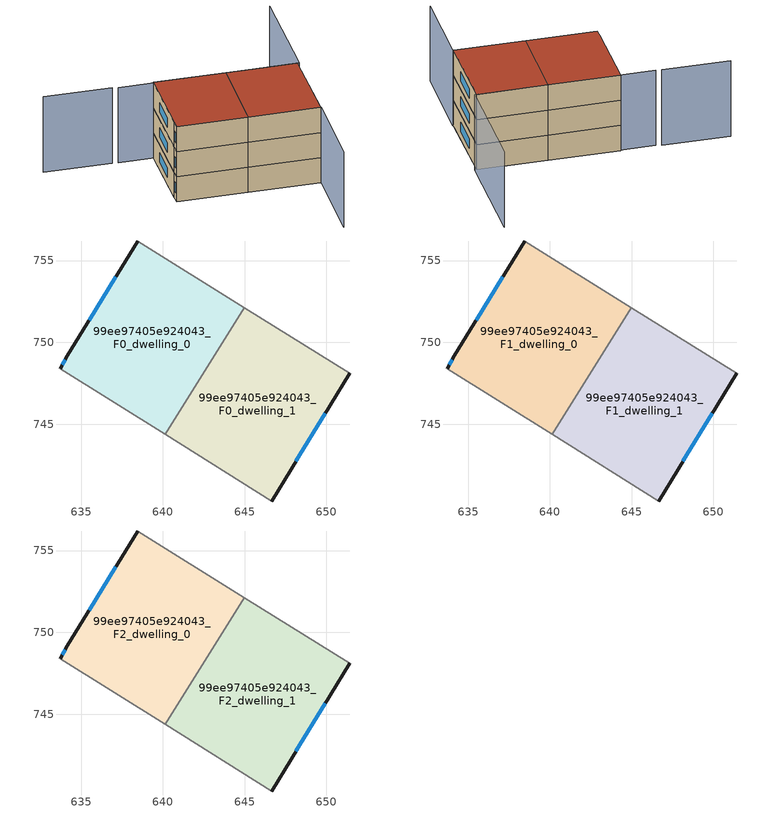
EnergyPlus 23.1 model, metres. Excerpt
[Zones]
99ee97405e924043_F0_dwelling_0
 floor ground (EU_floor_Construction): 644.99,752.12 640.14,744.37 633.73,748.38 634.17,749.17 638.47,756.2 z0
 wall outside (EU_wall_Construction): 638.47,756.2 634.17,749.17 633.73,748.38 z0:3
 wall adiabatic (EU_wall_Construction): 633.73,748.38 640.14,744.37 / 644.99,752.12 638.47,756.2 z0:3
 wall to 99ee97405e924043_F0_dwelling_1 (EU_wall_Construction): 640.14,744.37 644.99,752.12 z0:3
 window (EU_Window_Construction): 634.03,748.92 633.87,748.63 / 637.13,754.01 635.51,751.36 z0.93:2.07
99ee97405e924043_F0_dwelling_1
 floor ground (EU_floor_Construction): 651.43,748.1 646.66,740.3 640.14,744.37 644.99,752.12 z0
 wall outside (EU_wall_Construction): 646.66,740.3 651.43,748.1 z0:3
 wall adiabatic (EU_wall_Construction): 651.43,748.1 644.99,752.12 / 640.14,744.37 646.66,740.3 z0:3
 window (EU_Window_Construction): 648.14,742.73 649.94,745.67 z0.93:2.07
99ee97405e924043_F1_dwelling_0
 floor to 99ee97405e924043_F0_dwelling_0 (EU_floor_Construction): 644.99,752.12 640.14,744.37 633.73,748.38 634.17,749.17 638.47,756.2 z3
 wall outside (EU_wall_Construction): 638.47,756.2 634.17,749.17 633.73,748.38 z3:6
 wall adiabatic (EU_wall_Construction): 633.73,748.38 640.14,744.37 / 644.99,752.12 638.47,756.2 z3:6
 wall to 99ee97405e924043_F1_dwelling_1 (EU_wall_Construction): 640.14,744.37 644.99,752.12 z3:6
 window (EU_Window_Construction): 634.03,748.92 633.87,748.63 / 637.13,754.01 635.51,751.36 z3.93:5.07
99ee97405e924043_F1_dwelling_1
 floor to 99ee97405e924043_F0_dwelling_1 (EU_floor_Construction): 651.43,748.1 646.66,740.3 640.14,744.37 644.99,752.12 z3
 wall outside (EU_wall_Construction): 646.66,740.3 651.43,748.1 z3:6
 wall adiabatic (EU_wall_Construction): 651.43,748.1 644.99,752.12 / 640.14,744.37 646.66,740.3 z3:6
 window (EU_Window_Construction): 648.14,742.73 649.94,745.67 z3.93:5.07
99ee97405e924043_F2_dwelling_0
 floor to 99ee97405e924043_F1_dwelling_0 (EU_floor_Construction): 644.99,752.12 640.14,744.37 633.73,748.38 634.17,749.17 638.47,756.2 z6
 wall outside (EU_wall_Construction): 638.47,756.2 634.17,749.17 633.73,748.38 z6:9
 wall adiabatic (EU_wall_Construction): 633.73,748.38 640.14,744.37 / 644.99,752.12 638.47,756.2 z6:9
 wall to 99ee97405e924043_F2_dwelling_1 (EU_wall_Construction): 640.14,744.37 644.99,752.12 z6:9
 window (EU_Window_Construction): 634.03,748.92 633.87,748.63 / 637.13,754.01 635.51,751.36 z6.93:8.07
 roof outside (EU_roof_Construction): 640.14,744.37 644.99,752.12 638.47,756.2 634.17,749.17 633.73,748.38 z9
99ee97405e924043_F2_dwelling_1
 floor to 99ee97405e924043_F1_dwelling_1 (EU_floor_Construction): 651.43,748.1 646.66,740.3 640.14,744.37 644.99,752.12 z6
 wall outside (EU_wall_Construction): 646.66,740.3 651.43,748.1 z6:9
 wall adiabatic (EU_wall_Construction): 651.43,748.1 644.99,752.12 / 640.14,744.37 646.66,740.3 z6:9
 window (EU_Window_Construction): 648.14,742.73 649.94,745.67 z6.93:8.07
 roof outside (EU_roof_Construction): 646.66,740.3 651.43,748.1 644.99,752.12 640.14,744.37 z9
shading: 646.73,740.25 641.88,732.5 / 657.77,757.98 651.6,747.99 / 651.6,747.99 635.28,758.07 / 634.83,758.49 628.65,762.42 z0:9
[Building]
EU S2 Campaign: North Axis=0; Terrain=City; Solar Distribution=FullExterior
[Site:Location]
Montreal-Trudeau.Intl.AP: Latitude=45.4667; Longitude=-73.75; Time Zone=-5; Elevation=36
[SizingPeriod:WeatherFileDays]
AnnualSizingPeriod: Begin Month=1; Begin Day of Month=1; End Month=12; End Day of Month=31; Day of Week for Start Day=Monday; Use Weather File Daylight Saving Period=No; Use Weather File Rain and Snow Indicators=No
[MATERIAL]
EU_InternalMass_Material: Roughness=MediumRough; Thickness=0.1; Conductivity=1; Density=1800; Specific Heat=900; Thermal Absorptance=0.9; Solar Absorptance=0.7; Visible Absorptance=0.7
[MATERIAL:NOMASS] Roughness=MediumRough; Thermal Absorptance=0.9; Solar Absorptance=0.7; Visible Absorptance=0.7
Name | Thermal Resistance
EU_wall_NoMass; EU_floor_NoMass | 1.36485
EU_roof_NoMass | 2.55992
[WINDOWMATERIAL:SIMPLEGLAZINGSYSTEM]
EU_Window_SimpleGlazing: UFactor=3.92339; Solar Heat Gain Coefficient=0.8; Visible Transmittance=0.8
[CONSTRUCTION]
EU_wall_Construction: EU_wall_NoMass
EU_roof_Construction: EU_roof_NoMass
EU_floor_Construction: EU_floor_NoMass
EU_Window_Construction: EU_Window_SimpleGlazing
EU_InternalMass_Construction: EU_InternalMass_Material
[ZONE] Type=1; Multiplier=1; Ceiling Height=autocalculate; Floor Area=autocalculate; Part of Total Floor Area=Yes
Name | Volume
99ee97405e924043_F0_dwelling_0 | 209.555
99ee97405e924043_F1_dwelling_0; 99ee97405e924043_F2_dwelling_0 | 209.554
99ee97405e924043_F0_dwelling_1; 99ee97405e924043_F1_dwelling_1; 99ee97405e924043_F2_dwelling_1 | 209.561
[INTERNALMASS] Construction=EU_InternalMass_Construction
Name | Zone or ZoneList | Surface Area
99ee97405e924043_F0_dwelling_0_EU_InternalMass | 99ee97405e924043_F0_dwelling_0 | 69.8515
99ee97405e924043_F0_dwelling_1_EU_InternalMass | 99ee97405e924043_F0_dwelling_1 | 69.8537
99ee97405e924043_F1_dwelling_0_EU_InternalMass | 99ee97405e924043_F1_dwelling_0 | 69.8515
99ee97405e924043_F1_dwelling_1_EU_InternalMass | 99ee97405e924043_F1_dwelling_1 | 69.8537
99ee97405e924043_F2_dwelling_0_EU_InternalMass | 99ee97405e924043_F2_dwelling_0 | 69.8515
99ee97405e924043_F2_dwelling_1_EU_InternalMass | 99ee97405e924043_F2_dwelling_1 | 69.8537
[OTHEREQUIPMENT] Fuel Type=Electricity; Design Level Calculation Method=Watts/Area; Power per Zone Floor Area=1; Fraction Latent=0; Fraction Radiant=0; Fraction Lost=0; Carbon Dioxide Generation Rate=0; EndUse Subcategory=EU_Step8_InternalGains
Name | Zone or ZoneList or Space or SpaceList | Schedule
EU_Step8_InternalGain_99ee97405e924043_F0_dwelling_0_f000 | 99ee97405e924043_F0_dwelling_0 | EU_Step8_GainSchedule_99ee97405e924043_F0_dwelling_0_f000
EU_Step8_InternalGain_99ee97405e924043_F0_dwelling_1_f000 | 99ee97405e924043_F0_dwelling_1 | EU_Step8_GainSchedule_99ee97405e924043_F0_dwelling_1_f000
EU_Step8_InternalGain_99ee97405e924043_F1_dwelling_0_f000 | 99ee97405e924043_F1_dwelling_0 | EU_Step8_GainSchedule_99ee97405e924043_F1_dwelling_0_f000
EU_Step8_InternalGain_99ee97405e924043_F1_dwelling_1_f000 | 99ee97405e924043_F1_dwelling_1 | EU_Step8_GainSchedule_99ee97405e924043_F1_dwelling_1_f000
EU_Step8_InternalGain_99ee97405e924043_F2_dwelling_0_f000 | 99ee97405e924043_F2_dwelling_0 | EU_Step8_GainSchedule_99ee97405e924043_F2_dwelling_0_f000
EU_Step8_InternalGain_99ee97405e924043_F2_dwelling_1_f000 | 99ee97405e924043_F2_dwelling_1 | EU_Step8_GainSchedule_99ee97405e924043_F2_dwelling_1_f000
[ZONEVENTILATION:DESIGNFLOWRATE] Schedule=EU_AlwaysOn; Design Flow Rate Calculation Method=AirChanges/Hour; Air Changes per Hour=0.860309; Ventilation Type=Natural; Fan Pressure Rise=0; Fan Total Efficiency=1; Constant Term Coefficient=1; Temperature Term Coefficient=0; Velocity Term Coefficient=0; Velocity Squared Term Coefficient=0; Minimum Indoor Temperature=-100; Maximum Indoor Temperature=100; Delta Temperature=-100; Minimum Outdoor Temperature=-100; Maximum Outdoor Temperature=100; Maximum Wind Speed=40
Name | Zone or ZoneList or Space or SpaceList
EU_ConstantAir_99ee97405e924043_F0_dwelling_0 | 99ee97405e924043_F0_dwelling_0
EU_ConstantAir_99ee97405e924043_F0_dwelling_1 | 99ee97405e924043_F0_dwelling_1
EU_ConstantAir_99ee97405e924043_F1_dwelling_0 | 99ee97405e924043_F1_dwelling_0
EU_ConstantAir_99ee97405e924043_F1_dwelling_1 | 99ee97405e924043_F1_dwelling_1
EU_ConstantAir_99ee97405e924043_F2_dwelling_0 | 99ee97405e924043_F2_dwelling_0
EU_ConstantAir_99ee97405e924043_F2_dwelling_1 | 99ee97405e924043_F2_dwelling_1
[HVACTEMPLATE:THERMOSTAT] Constant Heating Setpoint=20; Constant Cooling Setpoint=50
EU_HeatOnly_99ee97405e924043_F0_dwelling_0; EU_HeatOnly_99ee97405e924043_F0_dwelling_1; EU_HeatOnly_99ee97405e924043_F1_dwelling_0; EU_HeatOnly_99ee97405e924043_F1_dwelling_1; EU_HeatOnly_99ee97405e924043_F2_dwelling_0; EU_HeatOnly_99ee97405e924043_F2_dwelling_1
[HVACTEMPLATE:ZONE:IDEALLOADSAIRSYSTEM] System Availability Schedule=EU_AlwaysOn; Maximum Heating Supply Air Temperature=50; Minimum Cooling Supply Air Temperature=13; Maximum Heating Supply Air Humidity Ratio=0.0156; Minimum Cooling Supply Air Humidity Ratio=0.0077; Heating Limit=NoLimit; Cooling Limit=NoLimit; Heating Availability Schedule=EU_AlwaysOn; Cooling Availability Schedule=EU_CoolingOff; Dehumidification Control Type=ConstantSensibleHeatRatio; Cooling Sensible Heat Ratio=0.7; Dehumidification Setpoint=60; Humidification Control Type=None; Humidification Setpoint=30; Outdoor Air Method=None; Outdoor Air Flow Rate per Person=0.00944; Outdoor Air Flow Rate per Zone Floor Area=0; Outdoor Air Flow Rate per Zone=0; Demand Controlled Ventilation Type=None; Outdoor Air Economizer Type=NoEconomizer; Heat Recovery Type=None; Sensible Heat Recovery Effectiveness=0.7; Latent Heat Recovery Effectiveness=0.65
Name | Template Thermostat
99ee97405e924043_F0_dwelling_0 | EU_HeatOnly_99ee97405e924043_F0_dwelling_0
99ee97405e924043_F0_dwelling_1 | EU_HeatOnly_99ee97405e924043_F0_dwelling_1
99ee97405e924043_F1_dwelling_0 | EU_HeatOnly_99ee97405e924043_F1_dwelling_0
99ee97405e924043_F1_dwelling_1 | EU_HeatOnly_99ee97405e924043_F1_dwelling_1
99ee97405e924043_F2_dwelling_0 | EU_HeatOnly_99ee97405e924043_F2_dwelling_0
99ee97405e924043_F2_dwelling_1 | EU_HeatOnly_99ee97405e924043_F2_dwelling_1
[SIZING:ZONE] Zone Cooling Design Supply Air Temperature Input Method=SupplyAirTemperature; Zone Cooling Design Supply Air Temperature=13; Zone Heating Design Supply Air Temperature Input Method=SupplyAirTemperature; Zone Heating Design Supply Air Temperature=50; Zone Cooling Design Supply Air Humidity Ratio=0.008; Zone Heating Design Supply Air Humidity Ratio=0.008; Cooling Design Air Flow Method=DesignDay; Cooling Design Air Flow Rate=0; Cooling Minimum Air Flow per Zone Floor Area=0.000762; Cooling Minimum Air Flow=0; Cooling Minimum Air Flow Fraction=0.2; Heating Design Air Flow Method=DesignDay; Heating Design Air Flow Rate=0; Heating Maximum Air Flow per Zone Floor Area=0.002032; Heating Maximum Air Flow=0.141576; Heating Maximum Air Flow Fraction=0.3; Account for Dedicated Outdoor Air System=No; Dedicated Outdoor Air System Control Strategy=NeutralSupplyAir; Dedicated Outdoor Air Low Setpoint Temperature for Design=autosize; Dedicated Outdoor Air High Setpoint Temperature for Design=autosize; Zone Load Sizing Method=Sensible Load Only No Latent Load; Zone Latent Cooling Design Supply Air Humidity Ratio Input Method=HumidityRatioDifference; Zone Cooling Design Supply Air Humidity Ratio Difference=0.005; Zone Latent Heating Design Supply Air Humidity Ratio Input Method=HumidityRatioDifference; Zone Humidification Design Supply Air Humidity Ratio Difference=0.005
99ee97405e924043_F0_dwelling_0; 99ee97405e924043_F0_dwelling_1; 99ee97405e924043_F1_dwelling_0; 99ee97405e924043_F1_dwelling_1; 99ee97405e924043_F2_dwelling_0; 99ee97405e924043_F2_dwelling_1
[SCHEDULE:CONSTANT]
Name | Hourly Value
EU_AlwaysOn | 1
EU_CoolingOff | 0
[SCHEDULE:FILE] Column Number=1; Rows to Skip at Top=0; Number of Hours of Data=8760; Column Separator=Comma; Interpolate to Timestep=No; Minutes per Item=60; Adjust Schedule for Daylight Savings=Yes
Name | File
EU_Step8_GainSchedule_99ee97405e924043_F0_dwelling_0_f000 | ../../schedules/99ee97405e924043/99ee97405e924043_F0_dwelling_0_f000_gain.csv
EU_Step8_GainSchedule_99ee97405e924043_F0_dwelling_1_f000 | ../../schedules/99ee97405e924043/99ee97405e924043_F0_dwelling_1_f000_gain.csv
EU_Step8_GainSchedule_99ee97405e924043_F1_dwelling_0_f000 | ../../schedules/99ee97405e924043/99ee97405e924043_F1_dwelling_0_f000_gain.csv
EU_Step8_GainSchedule_99ee97405e924043_F1_dwelling_1_f000 | ../../schedules/99ee97405e924043/99ee97405e924043_F1_dwelling_1_f000_gain.csv
EU_Step8_GainSchedule_99ee97405e924043_F2_dwelling_0_f000 | ../../schedules/99ee97405e924043/99ee97405e924043_F2_dwelling_0_f000_gain.csv
EU_Step8_GainSchedule_99ee97405e924043_F2_dwelling_1_f000 | ../../schedules/99ee97405e924043/99ee97405e924043_F2_dwelling_1_f000_gain.csv
